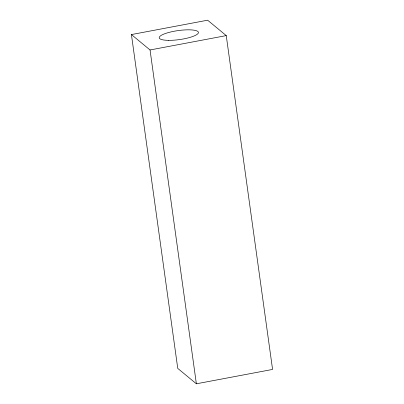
<?xml version="1.0" encoding="UTF-8"?>
<svg xmlns="http://www.w3.org/2000/svg" width="404" height="404" viewBox="0 0 404 404"><rect width="100%" height="100%" fill="white"/><g stroke="black" fill="none" stroke-linecap="round" stroke-linejoin="round"><path stroke-width="0.61" d="M131.426 34.567L207.631 20.2L226.25 35.608L272.574 369.433L196.369 383.8L177.75 368.392L131.426 34.567L150.046 49.97L196.369 383.8M150.046 49.97L226.25 35.608M168.66 40.35A19.791 4.55 -7.9 0 0 198.445 32.613A19.791 4.55 -7.9 0 0 169.412 32.295A19.791 4.55 -7.9 0 0 168.66 40.35"/></g></svg>
